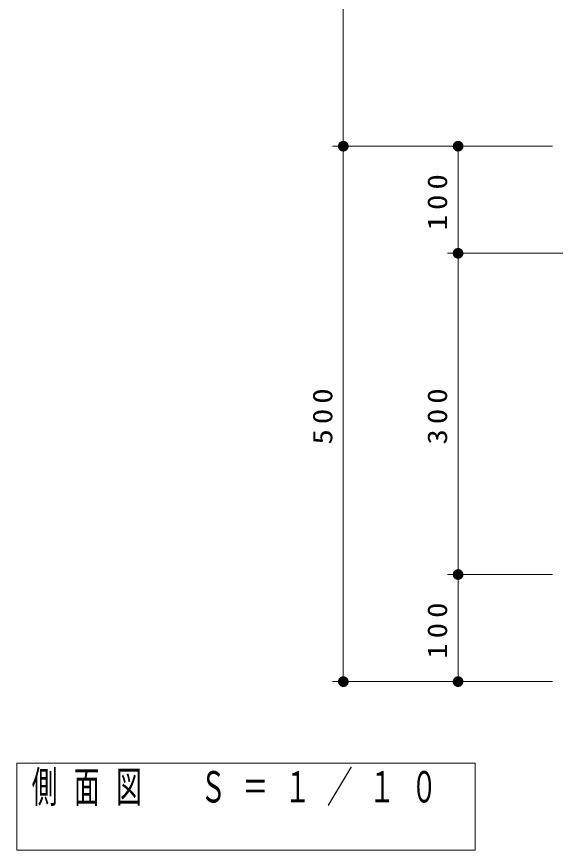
# Model space of a CAD drawing. Units: millimetres on the paper, scale 1:10. Extents: x -365 to 10, y -38 to 257.
# Drawn here: x -193.6 to -143.3, y 31.5 to 109.4 of the extents above; entities that cross this region are included whole.
import ezdxf

# ---------------------------------------------------------------- set-up
doc = ezdxf.new("R2010")
doc.units = ezdxf.units.MM
doc.layers.add('LY_1', color=7, linetype='Continuous', lineweight=13)
doc.styles.add('ＭＳ ゴシック', font='')
doc.styles.get('ＭＳ ゴシック').set_extended_font_data('MS Gothic')

# ---------------------------------------------------------------- blocks, each defined once
blk = doc.blocks.new('filled_dot')
at = {"color": 0, "linetype": 'Continuous', "lineweight": -2, "const_width": 1.25}
blk.add_lwpolyline([(-0.625, 0, 1), (0.625, 0, 1)], format="xyb", close=True, dxfattribs=at)

msp = doc.modelspace()

# ---------------------------------------------------------------- linework, layer by layer
at = {"layer": 'LY_1'}
for p, q in [((-163.079, 97.279), (-163.079, 154.779)), ((-143.542, 97.279), (-164.079, 97.279)), ((-143.542, 97.279), (-164.079, 97.279)), ((-163.079, 47.279), (-163.079, 97.279)), ((-143.542, 97.279), (-153.366, 97.279)), ((-152.366, 87.279), (-152.366, 97.279)), ((-137.542, 87.279), (-153.366, 87.279)), ((-152.366, 57.279), (-152.366, 87.279)), ((-143.542, 57.279), (-153.366, 57.279)), ((-152.366, 47.279), (-152.366, 57.279)), ((-143.542, 47.279), (-164.079, 47.279)), ((-193.568, 39.661), (-193.568, 31.528)), ((-150.768, 39.661), (-193.568, 39.661)), ((-150.768, 31.528), (-150.768, 39.661)), ((-193.568, 31.528), (-150.768, 31.528))]:
    msp.add_line(p, q, dxfattribs=at)

# ---------------------------------------------------------------- block references
at = {"layer": 'LY_1', "xscale": 0.4, "yscale": 0.4}
for p, rotation in [((-163.079, 97.279), 270), ((-163.079, 97.279), 90), ((-152.366, 97.279), 270), ((-152.366, 87.279), 270), ((-152.366, 87.279), 90), ((-152.366, 57.279), 90), ((-152.366, 57.279), 270), ((-163.079, 47.279), 90), ((-152.366, 47.279), 90)]:
    msp.add_blockref('filled_dot', p, dxfattribs=dict(at, rotation=rotation))

# ---------------------------------------------------------------- texts
at = {"layer": 'LY_1', "char_height": 1.833, "attachment_point": 8, "rotation": 90, "style": 'ＭＳ ゴシック'}
for s, insert in [('\\T1.33;\\W1.15;100', (-153.366, 92.279)), ('\\T1.33;\\W1.15;500', (-164.079, 72.279)), ('\\T1.33;\\W1.15;300', (-153.366, 72.279)), ('\\T1.33;\\W1.15;100', (-153.366, 52.279))]:
    msp.add_mtext(s, dxfattribs=dict(at, insert=insert))
at = {"layer": 'LY_1', "insert": (-192.168, 38.928), "char_height": 2.933, "attachment_point": 1, "style": 'ＭＳ ゴシック'}
msp.add_mtext('\\T1.64;\\W0.6;側面図\u3000Ｓ＝１／１０', dxfattribs=at)

doc.saveas('drawing.dxf')
